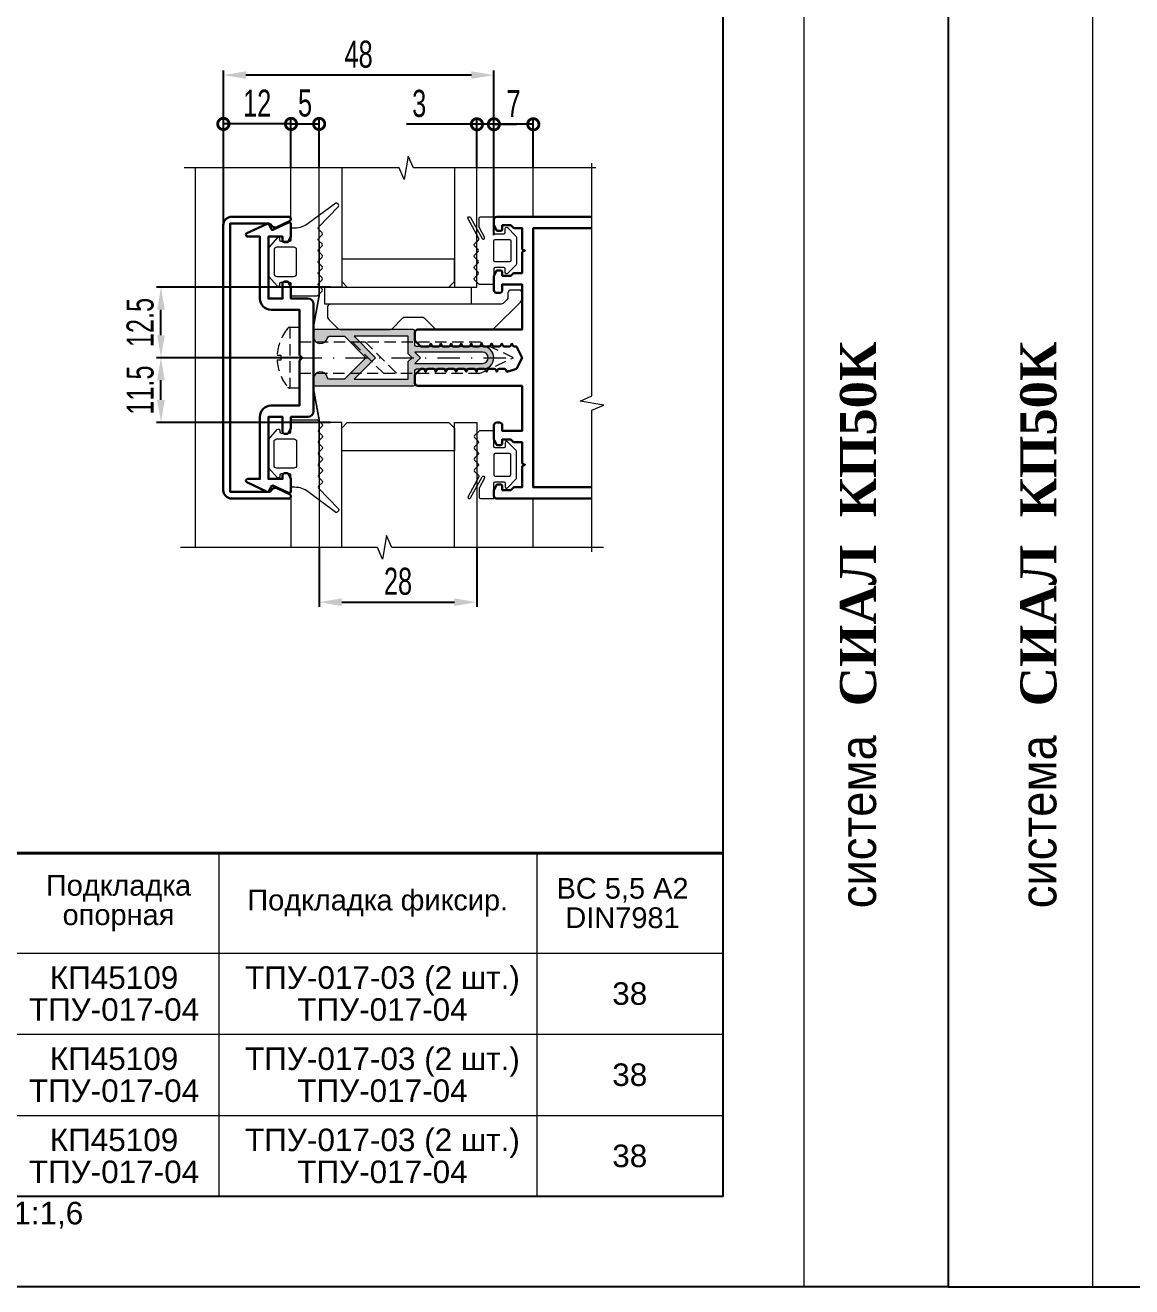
# Model space of a CAD drawing. Extents: x -37 to 8820, y -336 to 478.
# Drawn here: x 947.6 to 1070.4, y 0 to 139.9 of the extents above; entities that cross this region are included whole.
import ezdxf
from ezdxf.enums import TextEntityAlignment as Align

# ---------------------------------------------------------------- set-up
doc = ezdxf.new("R2010")
doc.units = 0
doc.header["$LTSCALE"] = 5
doc.linetypes.add('DASHDOT', pattern=[1, 0.5, -0.25, 0, -0.25])
doc.linetypes.add('HIDDEN', pattern=[0.375, 0.25, -0.125])
doc.layers.get('0').update_dxf_attribs({"linetype": 'CONTINUOUS', "lineweight": 30})
doc.layers.get('DEFPOINTS').update_dxf_attribs({"linetype": 'CONTINUOUS'})
for name, color, linetype, lineweight in [('1', 6, 'DASHDOT', 13), ('2', 3, 'HIDDEN', 13), ('Dimentions', 5, 'CONTINUOUS', 15), ('Glass', 5, 'CONTINUOUS', 20), ('Ал подклад', 7, 'CONTINUOUS', 20), ('Герлен', 7, 'CONTINUOUS', 60), ('Зигзаг', 1, 'CONTINUOUS', 15), ('Конструкции', 252, 'CONTINUOUS', 20), ('Подкладки', 1, 'CONTINUOUS', 20), ('Рамки', 1, 'CONTINUOUS', 15), ('Текстовый', 7, 'CONTINUOUS', 9), ('Уплотнители', 1, 'CONTINUOUS', 20), ('Штриховка', 1, 'CONTINUOUS', 5)]:
    doc.layers.add(name, color=color, linetype=linetype, lineweight=lineweight)
doc.layers.add('Скрытые', color=14, linetype='CONTINUOUS', plot=False)
doc.styles.add('3', font='RUSS.SHX', dxfattribs={"width": 0.7, "height": 3})
doc.styles.add('Каталожный', font='arial.ttf', dxfattribs={"height": 2.5})
doc.styles.add('Фирм', font='arial.ttf', dxfattribs={"height": 3.5})
doc.styles.add('Фирм5', font='timesbd.ttf', dxfattribs={"height": 4})
doc.dimstyles.new('MX1_6', dxfattribs={"dimtxt": 3, "dimasz": 2.5, "dimexe": 0.5, "dimexo": 0, "dimgap": 0.8, "dimtad": 1, "dimlfac": 1.6, "dimdsep": 46, "dimtxsty": '3', "dimcen": 0, "dimclrd": 256, "dimclre": 256, "dimclrt": 256, "dimaunit": 1, "dimadec": 0, "dimazin": 0, "dimtfac": 1, "dimtmove": 0, "dimatfit": 1, "dimfxl": 1, "dimtvp": 1, "dimtolj": 1, "dimtzin": 0, "dimarcsym": 0})

# ---------------------------------------------------------------- blocks, each defined once
blk = doc.blocks.new('_DotSmall')
at = {"color": 0, "linetype": 'ByBlock', "const_width": 0.5}
blk.add_lwpolyline([(-0.0625, 0, 1), (0.0625, 0, 1)], format="xyb", close=True, dxfattribs=at)
blk = doc.blocks.new('*D635')
at = {"layer": 'DEFPOINTS', "color": 0, "linetype": 'Continuous', "transparency": 16777216}
for p in [(969.62, 128.96), (977.12, 124.2), (969.62, 115.14)]:
    blk.add_point(p, dxfattribs=at)
at = {"layer": 'Dimentions', "linetype": 'Continuous', "lineweight": -2, "transparency": 16777216}
for p, q in [((969.62, 115.14), (969.62, 129.46)), ((977.12, 128.96), (969.62, 128.96)), ((977.12, 124.2), (977.12, 129.46))]:
    blk.add_line(p, q, dxfattribs=at)
at = {"layer": 'Dimentions', "linetype": 'Continuous', "lineweight": -2, "transparency": 16777216, "xscale": 2.5, "yscale": 2.5, "zscale": 2.5, "rotation": 180}
blk.add_blockref('_DotSmall', (969.62, 128.96), dxfattribs=at)
at = {"layer": 'Dimentions', "linetype": 'Continuous', "lineweight": -2, "transparency": 16777216, "xscale": 2.5, "yscale": 2.5, "zscale": 2.5}
blk.add_blockref('_DotSmall', (977.12, 128.96), dxfattribs=at)
at = {"layer": 'Dimentions', "linetype": 'Continuous', "transparency": 16777216, "insert": (973.37, 131.26), "char_height": 3, "attachment_point": 5, "style": '3'}
blk.add_mtext('\\A1;12', dxfattribs=at)
blk = doc.blocks.new('*D636')
at = {"layer": 'DEFPOINTS', "color": 0, "linetype": 'Continuous', "transparency": 16777216}
for p in [(999.62, 128.92), (997.74, 124.08), (999.62, 116.61)]:
    blk.add_point(p, dxfattribs=at)
at = {"layer": 'Dimentions', "linetype": 'Continuous', "lineweight": -2, "transparency": 16777216}
for p, q in [((997.74, 128.92), (989.94, 128.92)), ((997.74, 124.08), (997.74, 129.42)), ((999.62, 128.92), (997.74, 128.92)), ((999.62, 116.61), (999.62, 129.42)), ((999.62, 128.92), (1002.12, 128.92))]:
    blk.add_line(p, q, dxfattribs=at)
at = {"layer": 'Dimentions', "linetype": 'Continuous', "lineweight": -2, "transparency": 16777216, "xscale": 2.5, "yscale": 2.5, "zscale": 2.5}
blk.add_blockref('_DotSmall', (997.74, 128.92), dxfattribs=at)
at = {"layer": 'Dimentions', "linetype": 'Continuous', "lineweight": -2, "transparency": 16777216, "xscale": 2.5, "yscale": 2.5, "zscale": 2.5, "rotation": 180}
blk.add_blockref('_DotSmall', (999.62, 128.92), dxfattribs=at)
at = {"layer": 'Dimentions', "linetype": 'Continuous', "transparency": 16777216, "insert": (991.34, 131.22), "char_height": 3, "attachment_point": 5, "style": '3'}
blk.add_mtext('\\A1;3', dxfattribs=at)
blk = doc.blocks.new('*D637')
at = {"layer": 'DEFPOINTS', "color": 0, "linetype": 'Continuous', "transparency": 16777216}
for p in [(969.62, 134.38), (999.62, 128.99), (969.62, 126.73)]:
    blk.add_point(p, dxfattribs=at)
at = {"layer": 'Dimentions', "linetype": 'Continuous', "lineweight": -2, "transparency": 16777216}
for p, q in [((969.62, 126.73), (969.62, 134.88)), ((997.12, 134.38), (972.12, 134.38)), ((999.62, 128.99), (999.62, 134.88))]:
    blk.add_line(p, q, dxfattribs=at)
at = {"layer": 'Dimentions', "linetype": 'Continuous', "transparency": 16777216}
for points in [[(972.12, 134.79), (972.12, 133.96), (969.62, 134.38)], [(997.12, 134.79), (997.12, 133.96), (999.62, 134.38)]]:
    blk.add_solid(points, dxfattribs=at)
at = {"layer": 'Dimentions', "linetype": 'Continuous', "transparency": 16777216, "insert": (984.62, 136.68), "char_height": 3, "attachment_point": 5, "style": '3'}
blk.add_mtext('\\A1;48', dxfattribs=at)
blk = doc.blocks.new('*D638')
at = {"layer": 'DEFPOINTS', "color": 0, "linetype": 'Continuous', "transparency": 16777216}
for p in [(980.24, 81.99), (997.74, 81.99), (997.74, 75.92)]:
    blk.add_point(p, dxfattribs=at)
at = {"layer": 'Dimentions', "linetype": 'Continuous', "lineweight": -2, "transparency": 16777216}
for p, q in [((980.24, 81.99), (980.24, 75.42)), ((997.74, 81.99), (997.74, 75.42)), ((982.74, 75.92), (995.24, 75.92))]:
    blk.add_line(p, q, dxfattribs=at)
at = {"layer": 'Dimentions', "linetype": 'Continuous', "transparency": 16777216}
for points in [[(982.74, 76.34), (982.74, 75.5), (980.24, 75.92)], [(995.24, 76.34), (995.24, 75.5), (997.74, 75.92)]]:
    blk.add_solid(points, dxfattribs=at)
at = {"layer": 'Dimentions', "linetype": 'Continuous', "transparency": 16777216, "insert": (988.99, 78.22), "char_height": 3, "attachment_point": 5, "style": '3'}
blk.add_mtext('\\A1;28', dxfattribs=at)
blk = doc.blocks.new('*D639')
at = {"layer": 'DEFPOINTS', "color": 0, "linetype": 'Continuous', "transparency": 16777216}
for p in [(980.24, 128.96), (977.12, 124.2), (980.24, 124.08)]:
    blk.add_point(p, dxfattribs=at)
at = {"layer": 'Dimentions', "linetype": 'Continuous', "lineweight": -2, "transparency": 16777216}
for p, q in [((977.12, 124.2), (977.12, 129.46)), ((977.12, 128.96), (980.24, 128.96)), ((980.24, 124.08), (980.24, 129.46))]:
    blk.add_line(p, q, dxfattribs=at)
at = {"layer": 'Dimentions', "linetype": 'Continuous', "lineweight": -2, "transparency": 16777216, "xscale": 2.5, "yscale": 2.5, "zscale": 2.5, "rotation": 180}
blk.add_blockref('_DotSmall', (977.12, 128.96), dxfattribs=at)
at = {"layer": 'Dimentions', "linetype": 'Continuous', "lineweight": -2, "transparency": 16777216, "xscale": 2.5, "yscale": 2.5, "zscale": 2.5}
blk.add_blockref('_DotSmall', (980.24, 128.96), dxfattribs=at)
at = {"layer": 'Dimentions', "linetype": 'Continuous', "transparency": 16777216, "insert": (978.68, 131.26), "char_height": 3, "attachment_point": 5, "style": '3'}
blk.add_mtext('\\A1;5', dxfattribs=at)
blk = doc.blocks.new('*D640')
at = {"layer": 'DEFPOINTS', "color": 0, "linetype": 'Continuous', "transparency": 16777216}
for p in [(999.62, 128.92), (999.62, 124.2), (1003.99, 124.2)]:
    blk.add_point(p, dxfattribs=at)
at = {"layer": 'Dimentions', "linetype": 'Continuous', "lineweight": -2, "transparency": 16777216}
for p, q in [((999.62, 124.2), (999.62, 129.42)), ((1003.99, 128.92), (999.62, 128.92)), ((1003.99, 124.2), (1003.99, 129.42))]:
    blk.add_line(p, q, dxfattribs=at)
at = {"layer": 'Dimentions', "linetype": 'Continuous', "lineweight": -2, "transparency": 16777216, "xscale": 2.5, "yscale": 2.5, "zscale": 2.5, "rotation": 180}
blk.add_blockref('_DotSmall', (999.62, 128.92), dxfattribs=at)
at = {"layer": 'Dimentions', "linetype": 'Continuous', "lineweight": -2, "transparency": 16777216, "xscale": 2.5, "yscale": 2.5, "zscale": 2.5}
blk.add_blockref('_DotSmall', (1003.99, 128.92), dxfattribs=at)
at = {"layer": 'Dimentions', "linetype": 'Continuous', "transparency": 16777216, "insert": (1001.8, 131.22), "char_height": 3, "attachment_point": 5, "style": '3'}
blk.add_mtext('\\A1;7', dxfattribs=at)
blk = doc.blocks.new('*D647')
at = {"layer": 'DEFPOINTS', "color": 0, "transparency": 16777216}
for p in [(962.7, 110.85), (981.49, 110.85), (978.05, 103.03)]:
    blk.add_point(p, dxfattribs=at)
at = {"layer": 'Dimentions', "lineweight": -2, "transparency": 16777216}
for p, q in [((981.49, 110.85), (962.2, 110.85)), ((962.7, 105.53), (962.7, 108.35)), ((978.05, 103.03), (962.2, 103.03))]:
    blk.add_line(p, q, dxfattribs=at)
at = {"layer": 'Dimentions', "transparency": 16777216}
for points in [[(962.28, 108.35), (963.12, 108.35), (962.7, 110.85)], [(962.28, 105.53), (963.12, 105.53), (962.7, 103.03)]]:
    blk.add_solid(points, dxfattribs=at)
at = {"layer": 'Dimentions', "transparency": 16777216, "insert": (960.4, 106.94), "char_height": 3, "attachment_point": 5, "rotation": 90, "style": '3'}
blk.add_mtext('\\A1;12.5', dxfattribs=at)
blk = doc.blocks.new('*D648')
at = {"layer": 'DEFPOINTS', "color": 0, "transparency": 16777216}
for p in [(962.7, 103.03), (964.87, 103.03), (981.49, 95.85)]:
    blk.add_point(p, dxfattribs=at)
at = {"layer": 'Dimentions', "lineweight": -2, "transparency": 16777216}
for p, q in [((964.87, 103.03), (962.2, 103.03)), ((962.7, 98.35), (962.7, 100.53)), ((981.49, 95.85), (962.2, 95.85))]:
    blk.add_line(p, q, dxfattribs=at)
at = {"layer": 'Dimentions', "transparency": 16777216}
for points in [[(962.28, 100.53), (963.12, 100.53), (962.7, 103.03)], [(962.28, 98.35), (963.12, 98.35), (962.7, 95.85)]]:
    blk.add_solid(points, dxfattribs=at)
at = {"layer": 'Dimentions', "transparency": 16777216, "insert": (960.4, 99.44), "char_height": 3, "attachment_point": 5, "rotation": 90, "style": '3'}
blk.add_mtext('\\A1;11.5', dxfattribs=at)

msp = doc.modelspace()

# ---------------------------------------------------------------- hatches: boundary and pattern name
at = {"layer": 'Штриховка'}
h = msp.add_hatch(color=256, dxfattribs=at)
h.paths.add_polyline_path([(990.8667, 105.972, 0.41421356), (990.6792, 106.1595), (979.8042, 106.1595, 0.41421356), (979.6167, 105.972), (979.6167, 105.3783, 0.92211283), (981.1689, 105.2523, -0.36752318), (981.354, 105.4095), (983.0542, 105.4095), (983.9292, 104.5345), (984.9898, 104.5345), (984.1148, 105.4095), (990.1167, 105.4095), (990.1167, 104.5345), (990.8667, 104.5345)])
h.paths.add_polyline_path([(990.8667, 101.5345), (990.1167, 101.5345), (990.1167, 100.6595), (984.1148, 100.6595), (984.9898, 101.5345), (983.9292, 101.5345), (983.0542, 100.6595), (981.354, 100.6595, -0.36752318), (981.1689, 100.8168, 0.92211283), (979.6167, 100.6908), (979.6167, 100.097, 0.41421356), (979.8042, 99.9095), (990.6792, 99.9095, 0.41421356), (990.8667, 100.097)])
h.paths.add_polyline_path([(986.4898, 103.0345), (985.4292, 103.0345), (983.9292, 101.5345), (984.9898, 101.5345)])
h.paths.add_polyline_path([(984.9898, 104.5345), (983.9292, 104.5345), (985.4292, 103.0345), (986.4898, 103.0345)])
h.paths.add_polyline_path([(998.3667, 104.2845), (995.3667, 104.2845), (995.1388, 104.2845, -0.02836015), (995.1176, 104.2857, 0.00241783), (995.1167, 104.2845), (991.0229, 104.2845, -0.41421356), (990.8667, 104.4408), (990.8667, 104.5345), (990.1167, 104.5345), (990.1167, 104.2705), (991.3527, 103.0345), (991.4917, 103.0345), (990.8667, 103.6595), (998.3667, 103.6595, -0.41421356), (998.9917, 103.0345), (999.6167, 103.0345, 0.41421356)])
h.paths.add_polyline_path([(999.6167, 103.0345), (998.9917, 103.0345, -0.41421356), (998.3667, 102.4095), (991.9777, 102.4095), (992.6027, 101.7845), (992.907, 101.7845), (995.1167, 101.7845), (995.157, 101.7845, -0.19897581), (995.2897, 101.7296, 0.1550132), (995.3667, 101.7845), (998.3667, 101.7845, 0.41421356)])
h.paths.add_polyline_path([(990.3293, 102.8079), (990.1167, 102.5952), (990.1167, 101.5345), (990.8667, 101.5345), (990.8667, 101.6283, -0.41421356), (991.0229, 101.7845), (991.3527, 101.7845)])
h.paths.add_polyline_path([(990.1167, 104.2705), (990.1167, 103.4739), (990.556, 103.0345), (991.3527, 103.0345)], flags=16)
h.paths.add_polyline_path([(991.4222, 102.965), (991.3527, 103.0345), (990.556, 103.0345), (990.3293, 102.8079), (991.3527, 101.7845), (992.6027, 101.7845), (991.9777, 102.4095), (990.8667, 102.4095)])

# ---------------------------------------------------------------- linework, layer by layer
for points in [[(969.6167, 88.347), (969.6167, 117.722, -0.41421356), (970.5542, 118.6595), (976.8667, 118.6595, -0.80258485), (976.9723, 118.183), (975.5357, 117.513, -0.40155944), (974.9626, 117.7076, 0.27973928), (974.63, 117.9095), (970.3667, 117.9095), (970.3667, 88.1595), (974.63, 88.1595, 0.27973928), (974.9626, 88.3615, -0.40155944), (975.5357, 88.556), (976.9723, 87.8861, -0.80258485), (976.8667, 87.4095), (970.5542, 87.4095, -0.41421356)], [(974.4627, 117.892, -0.41421356), (974.7119, 117.8013), (974.9319, 117.3295, 0.41421356), (975.1811, 117.2388), (976.8499, 118.017, -0.54861879), (977.1167, 117.847), (977.1167, 116.5163, -0.11643382), (977.0969, 116.4324), (976.856, 115.9507, -0.28407904), (976.6883, 115.847), (976.3667, 115.847, -0.41421356), (976.1792, 116.0345), (976.1792, 116.472), (974.6167, 116.472), (974.6167, 109.597), (976.1792, 109.597), (976.1792, 111.2845, -0.41421356), (976.3667, 111.472), (976.6883, 111.472, -0.28407904), (976.856, 111.3684), (977.0969, 110.8866, -0.11643382), (977.1167, 110.8028), (977.1167, 109.597), (978.9917, 109.597, -0.41421356), (979.6167, 108.972), (979.6167, 97.097, -0.41421356), (978.9917, 96.472), (977.1167, 96.472), (977.1167, 95.2663, -0.11643382), (977.0969, 95.1824), (976.856, 94.7007, -0.28407904), (976.6883, 94.597), (976.3667, 94.597, -0.41421356), (976.1792, 94.7845), (976.1792, 96.472), (974.6167, 96.472), (974.6167, 89.597), (976.1792, 89.597), (976.1792, 90.0345, -0.41421356), (976.3667, 90.222), (976.6883, 90.222, -0.28407904), (976.856, 90.1184), (977.0969, 89.6366, -0.11643382), (977.1167, 89.5528), (977.1167, 88.222, -0.54861879), (976.8499, 88.0521), (975.1811, 88.8303, 0.41421356), (974.9319, 88.7396), (974.7119, 88.2678, -0.41421356), (974.4627, 88.1771), (972.2249, 89.2206, -0.29147342), (972.1167, 89.3905), (972.1167, 89.4095, -0.41421356), (972.3042, 89.597), (973.6792, 89.597), (973.6792, 96.472, -0.41421356), (974.9292, 97.722), (978.0542, 97.722), (978.0542, 102.6444, -0.19891237), (978.1091, 102.777), (978.3667, 103.0345), (978.1091, 103.2921, -0.19891237), (978.0542, 103.4247), (978.0542, 108.347), (974.9292, 108.347, -0.41421356), (973.6792, 109.597), (973.6792, 116.472), (972.3042, 116.472, -0.41421356), (972.1167, 116.6595), (972.1167, 116.6785, -0.29147342), (972.2249, 116.8485)]]:
    msp.add_lwpolyline(points, format="xyb", close=True)
msp.add_lwpolyline([(1010.4818, 87.4095), (999.9292, 87.4095, -0.41421356), (999.6167, 87.722), (999.6167, 88.3028, -0.11643382), (999.6365, 88.3866), (999.8773, 88.8684, -0.28407904), (1000.0451, 88.972), (1000.3667, 88.972, -0.41421356), (1000.5542, 88.7845), (1000.5542, 88.347), (1001.4917, 88.347), (1001.7493, 88.6046, -0.19891237), (1001.8818, 88.6595), (1002.7417, 88.6595), (1002.7417, 90.8874, -0.28407904), (1002.8453, 91.0551), (1003.0542, 91.1595), (1002.8453, 91.264, -0.28407904), (1002.7417, 91.4317), (1002.7417, 93.6595), (1001.8818, 93.6595, -0.19891237), (1001.7493, 93.7145), (1001.4917, 93.972), (1000.5542, 93.972), (1000.5542, 93.5345, -0.41421356), (1000.3667, 93.347), (1000.0451, 93.347, -0.28407904), (999.8773, 93.4507), (999.6365, 93.9324, -0.11643382), (999.6167, 94.0163), (999.6167, 95.5345, -0.41421356), (999.9292, 95.847), (1000.2417, 95.847, -0.41421356), (1000.5542, 95.5345), (1000.5542, 94.9095), (1002.7417, 94.9095), (1002.7417, 99.9095), (991.1792, 99.9095, -0.41421356), (990.8667, 100.222), (990.8667, 101.0819, -0.19891237), (990.9216, 101.2145), (991.4368, 101.7296, -0.19891237), (991.5693, 101.7845), (991.782, 101.7845, -0.28407904), (991.9497, 101.6809), (992.0542, 101.472), (992.1586, 101.6809, -0.28407904), (992.3263, 101.7845), (992.907, 101.7845, -0.28407904), (993.0747, 101.6809), (993.1792, 101.472), (993.2836, 101.6809, -0.28407904), (993.4513, 101.7845), (994.032, 101.7845, -0.28407904), (994.1997, 101.6809), (994.3042, 101.472), (994.4086, 101.6809, -0.28407904), (994.5763, 101.7845), (995.157, 101.7845, -0.28407904), (995.3247, 101.6809), (995.4292, 101.472), (995.5336, 101.6809, -0.28407904), (995.7013, 101.7845), (996.282, 101.7845, -0.28407904), (996.4497, 101.6809), (996.5542, 101.472), (996.6586, 101.6809, -0.28407904), (996.8263, 101.7845), (997.407, 101.7845, -0.28407904), (997.5747, 101.6809), (997.6792, 101.472), (997.7836, 101.6809, -0.28407904), (997.9513, 101.7845), (998.532, 101.7845, -0.28407904), (998.6997, 101.6809), (998.8042, 101.472), (998.9086, 101.6809, -0.28407904), (999.0763, 101.7845), (999.657, 101.7845, -0.28407904), (999.8247, 101.6809), (999.9292, 101.472), (1000.0336, 101.6809, -0.28407904), (1000.2013, 101.7845), (1000.782, 101.7845, -0.28407904), (1000.9497, 101.6809), (1001.0542, 101.472), (1002.1167, 101.7845), (1002.7417, 103.0345), (1002.1167, 104.2845), (1001.8888, 104.2845, -0.28407904), (1001.7211, 104.3882), (1001.6167, 104.597), (1001.5122, 104.3882, -0.28407904), (1001.3445, 104.2845), (1000.7638, 104.2845, -0.28407904), (1000.5961, 104.3882), (1000.4917, 104.597), (1000.3872, 104.3882, -0.28407904), (1000.2195, 104.2845), (999.6388, 104.2845, -0.28407904), (999.4711, 104.3882), (999.3667, 104.597), (999.2622, 104.3882, -0.28407904), (999.0945, 104.2845), (998.5138, 104.2845, -0.28407904), (998.3461, 104.3882), (998.2417, 104.597), (998.1372, 104.3882, -0.28407904), (997.9695, 104.2845), (997.3888, 104.2845, -0.28407904), (997.2211, 104.3882), (997.1167, 104.597), (997.0122, 104.3882, -0.28407904), (996.8445, 104.2845), (996.2638, 104.2845, -0.28407904), (996.0961, 104.3882), (995.9917, 104.597), (995.8872, 104.3882, -0.28407904), (995.7195, 104.2845), (995.1388, 104.2845, -0.28407904), (994.9711, 104.3882), (994.8667, 104.597), (994.7622, 104.3882, -0.28407904), (994.5945, 104.2845), (994.0138, 104.2845, -0.28407904), (993.8461, 104.3882), (993.7417, 104.597), (993.6372, 104.3882, -0.28407904), (993.4695, 104.2845), (992.8888, 104.2845, -0.28407904), (992.7211, 104.3882), (992.6167, 104.597), (992.5122, 104.3882, -0.28407904), (992.3445, 104.2845), (991.5693, 104.2845, -0.19891237), (991.4368, 104.3395), (990.9216, 104.8546, -0.19891237), (990.8667, 104.9872), (990.8667, 105.847, -0.41421356), (991.1792, 106.1595), (1002.7417, 106.1595), (1002.7417, 111.1595), (1000.5542, 111.1595), (1000.5542, 110.5345, -0.41421356), (1000.2417, 110.222), (999.9292, 110.222, -0.41421356), (999.6167, 110.5345), (999.6167, 112.0528, -0.11643382), (999.6365, 112.1366), (999.8773, 112.6184, -0.28407904), (1000.0451, 112.722), (1000.3667, 112.722, -0.41421356), (1000.5542, 112.5345), (1000.5542, 112.097), (1001.4917, 112.097), (1001.7493, 112.3546, -0.19891237), (1001.8818, 112.4095), (1002.7417, 112.4095), (1002.7417, 114.6374, -0.28407904), (1002.8453, 114.8051), (1003.0542, 114.9095), (1002.8453, 115.014, -0.28407904), (1002.7417, 115.1817), (1002.7417, 117.4095), (1001.8818, 117.4095, -0.19891237), (1001.7493, 117.4645), (1001.4917, 117.722), (1000.5542, 117.722), (1000.5542, 117.2845, -0.41421356), (1000.3667, 117.097), (1000.0451, 117.097, -0.28407904), (999.8773, 117.2007), (999.6365, 117.6824, -0.11643382), (999.6167, 117.7663), (999.6167, 118.347, -0.41421356), (999.9292, 118.6595), (1010.4818, 118.6595)], format="xyb")
msp.add_lwpolyline([(1010.4818, 88.6595), (1003.9917, 88.6595), (1003.9917, 117.4095), (1010.4818, 117.4095)])
at = {"layer": '1'}
msp.add_line((978.0542, 103.0345), (1001.8042, 103.0345), dxfattribs=at)
at = {"layer": '2'}
msp.add_line((976.9981, 106.4095), (976.9981, 99.6595), dxfattribs=at)
msp.add_lwpolyline([(975.5913, 103.2802, -0.16184886), (976.7571, 106.2959, -0.22388754), (976.9981, 106.4095), (978.0542, 106.4095), (978.0542, 99.6595), (976.9981, 99.6595, -0.22388754), (976.7571, 99.7732, -0.16184886), (975.5913, 102.7889), (976.029, 102.7889), (976.029, 103.2802)], format="xyb", close=True, dxfattribs=at)
for points in [[(978.0542, 101.3158), (998.1183, 101.3158), (1001.8042, 103.0345), (998.1183, 104.7533), (978.0542, 104.7533)], [(983.9326, 104.7533), (987.3701, 101.3158), (988.8024, 101.3158), (985.3649, 104.7533)]]:
    msp.add_lwpolyline(points, close=True, dxfattribs=at)
at = {"layer": 'Dimentions', "linetype": 'Continuous'}
for p, q in [((1034, 297), (1034, 0)), ((1066, 297), (1066, 0))]:
    msp.add_line(p, q, dxfattribs=at)
at = {"layer": 'Glass'}
for points in [[(982.7417, 124.0822), (982.7417, 110.847), (980.2417, 110.847), (980.2417, 124.0822)], [(995.2417, 124.0822), (995.2417, 110.847), (997.7417, 110.847), (997.7417, 124.0822)], [(982.7417, 81.9869), (982.7417, 95.847), (980.2417, 95.847), (980.2417, 81.9869)], [(995.2417, 81.9869), (995.2417, 95.847), (997.7417, 95.847), (997.7417, 81.9869)]]:
    msp.add_lwpolyline(points, dxfattribs=at)
for points in [[(983.3667, 110.847), (994.6167, 110.847), (995.2417, 111.472), (995.2417, 113.972), (982.7417, 113.972), (982.7417, 111.472)], [(983.3667, 95.847), (994.6167, 95.847), (995.2417, 95.222), (995.2417, 92.722), (982.7417, 92.722), (982.7417, 95.222)]]:
    msp.add_lwpolyline(points, close=True, dxfattribs=at)
at = {"layer": 'Ал подклад'}
msp.add_lwpolyline([(982.5586, 106.1595), (988.1078, 106.1595, 0.19891237), (988.3288, 106.2511), (989.5251, 107.4474, -0.19891237), (989.7461, 107.539), (991.6758, 107.539, -0.19891237), (991.8968, 107.4474), (993.0931, 106.2511, 0.19891237), (993.3141, 106.1595), (999.2506, 106.1595, 0.19891237), (999.6925, 106.3426), (1002.5586, 109.2087, 0.19891237), (1002.7417, 109.6507), (1002.7417, 110.222, 0.41421356), (1002.4292, 110.5345), (1001.4917, 110.5345, 0.41421356), (1001.1792, 110.222), (1001.1792, 109.7265, -0.19891237), (1001.0876, 109.5055), (1000.6457, 109.0636, -0.19891237), (1000.4247, 108.972), (981.4917, 108.972, 0.41421356), (981.1792, 108.6595), (981.1792, 107.539, 0.19891237), (981.2707, 107.318), (982.3376, 106.2511, 0.19891237)], format="xyb", close=True, dxfattribs=at)
at = {"layer": 'Герлен', "lineweight": 40}
msp.add_line((860, 48.0868), (1025, 48.0868), dxfattribs=at)
at = {"layer": 'Герлен', "ltscale": 2, "const_width": 0.1875}
msp.add_lwpolyline([(980.2417, 115.972), (980.2417, 109.9095), (979.6167, 106.4937), (979.6167, 99.5516), (980.2417, 96.1595), (980.2417, 90.097)], dxfattribs=at)
at = {"layer": 'Зигзаг'}
for points in [[(1010.924, 124.0822), (990.7045, 124.0822), (990.1237, 125.4001), (989.6881, 122.7874), (989.1056, 124.0822), (965.2879, 124.0822)], [(1010.4818, 81.4957), (1010.4818, 97.2077), (1011.7997, 97.7886), (1009.187, 98.2242), (1010.4818, 98.8067), (1010.4818, 124.6083)], [(1011.7662, 81.9869), (988.2985, 81.9869), (987.7177, 83.3048), (987.282, 80.6921), (986.6995, 81.9869), (964.8572, 81.9869)]]:
    msp.add_lwpolyline(points, dxfattribs=at)
at = {"layer": 'Конструкции'}
for p, q in [((966.4917, 124.0822), (966.4917, 81.9869)), ((977.1167, 118.6595), (977.1167, 124.0822)), ((1003.9917, 118.6595), (1003.9917, 124.0822)), ((977.1167, 87.4095), (977.1167, 81.9869)), ((1003.9917, 81.9869), (1003.9917, 87.4095))]:
    msp.add_line(p, q, dxfattribs=at)
at = {"layer": 'Подкладки'}
msp.add_lwpolyline([(980.8667, 108.972), (980.8667, 110.847), (997.1167, 110.847), (997.1167, 108.972)], close=True, dxfattribs=at)
at = {"layer": 'Рамки'}
for p, q in [((969.104, 48.0868), (969.104, 10)), ((1004.375, 48.0868), (1004.375, 10)), ((860, 37), (1025, 37)), ((860, 28), (1025, 28)), ((860, 19), (1025, 19)), ((860, 10), (1025, 10))]:
    msp.add_line(p, q, dxfattribs=at)
at = {"layer": 'Скрытые', "linetype": 'Continuous'}
for points in [[(840, 297), (1050, 297), (1050, 0), (840, 0)], [(1260, 297), (1050, 297), (1050, 0), (1260, 0)], [(860, 10), (860, 287), (1025, 287), (1025, 10)]]:
    msp.add_lwpolyline(points, close=True, dxfattribs=at)
at = {"layer": 'Уплотнители'}
for points in [[(975.8667, 111.2533, -0.41421356), (976.0229, 111.4095), (976.9604, 111.4095, -0.41421356), (977.1167, 111.2533), (977.1167, 109.9095), (980.0046, 109.9095, 0.19891237), (980.093, 109.9461), (980.5709, 110.424, 0.41421356), (980.5709, 110.645), (980.1669, 111.049, -0.41421356), (980.1669, 111.27), (980.5709, 111.674, 0.41421356), (980.5709, 111.895), (980.1669, 112.299, -0.41421356), (980.1669, 112.52), (980.5709, 112.924, 0.41421356), (980.5709, 113.145), (980.1669, 113.549, -0.41421356), (980.1669, 113.77), (980.5709, 114.174, 0.41421356), (980.5709, 114.395), (980.1669, 114.799, -0.41421356), (980.1669, 115.02), (980.5709, 115.424, 0.41421356), (980.5709, 115.645), (980.1669, 116.049, -0.41421356), (980.1669, 116.27), (980.5709, 116.674, 0.41421356), (980.5709, 116.895), (980.1669, 117.299, -0.41421356), (980.1669, 117.52), (982.3812, 119.799, 0.41421356), (982.3812, 120.02), (982.2499, 120.1513, 0.29253821), (982.0854, 120.1875), (979.0322, 117.9067, -0.16178775), (977.536, 117.4095), (977.1167, 117.4095), (977.1167, 116.0658, -0.41421356), (976.9604, 115.9095), (976.0229, 115.9095, -0.41421356), (975.8667, 116.0658), (975.8667, 116.222, 0.66858666), (975.5998, 116.3324), (974.6623, 115.2678, 0.19861919), (974.6167, 115.1574), (974.6167, 112.1617, 0.19861919), (974.6623, 112.0513), (975.5998, 110.9867, 0.66858666), (975.8667, 111.097)], [(998.5775, 116.3903), (998.0106, 117.4353, -0.12491271), (997.9917, 117.5099), (997.9917, 118.5033, -0.41421356), (998.1479, 118.6595), (999.6167, 118.6595), (999.6167, 116.9408, 0.41421356), (999.7729, 116.7845), (1000.7104, 116.7845, 0.41421356), (1000.8667, 116.9408), (1000.8667, 117.347, -0.66858666), (1001.1335, 117.4574), (1002.071, 116.5178, -0.19861919), (1002.1167, 116.4074), (1002.1167, 113.4117, -0.19861919), (1002.071, 113.3013), (1001.1335, 112.3617, -0.66858666), (1000.8667, 112.472), (1000.8667, 112.8783, 0.41421356), (1000.7104, 113.0345), (999.7729, 113.0345, 0.41421356), (999.6167, 112.8783), (999.6167, 111.1595), (998.0564, 111.1595, -0.19891237), (997.9459, 111.2053), (997.4772, 111.674, -0.41421356), (997.4772, 111.895), (997.8812, 112.299, 0.41421356), (997.8812, 112.52), (997.4772, 112.924, -0.41421356), (997.4772, 113.145), (997.8812, 113.549, 0.41421356), (997.8812, 113.77), (997.4772, 114.174, -0.41421356), (997.4772, 114.395), (997.8812, 114.799, 0.41421356), (997.8812, 115.02), (997.4772, 115.424, -0.41421356), (997.4772, 115.645), (997.9092, 116.0771, 0.33207606), (997.9361, 116.2621), (996.7606, 118.4288, -1), (997.0353, 118.5778), (998.3029, 116.2413, 1)], [(1001.4917, 116.0033), (1001.4917, 113.8158, -0.41421356), (1001.3354, 113.6595), (999.7729, 113.6595, -0.41421356), (999.6167, 113.8158), (999.6167, 116.0033, -0.41421356), (999.7729, 116.1595), (1001.3354, 116.1595, -0.41421356)], [(975.2417, 114.972), (975.2417, 112.347, 0.41421356), (975.5542, 112.0345), (977.4292, 112.0345, 0.41421356), (977.7417, 112.347), (977.7417, 114.972, 0.41421356), (977.4292, 115.2845), (975.5542, 115.2845, 0.41421356)], [(990.8667, 100.097), (990.8667, 101.6283, -0.41421356), (991.0229, 101.7845), (995.1167, 101.7845, 0.5), (995.3667, 101.7845), (998.3667, 101.7845, 1), (998.3667, 104.2845), (995.3667, 104.2845, 0.5), (995.1167, 104.2845), (991.0229, 104.2845, -0.41421356), (990.8667, 104.4408), (990.8667, 105.972, 0.41421356), (990.6792, 106.1595), (979.8042, 106.1595, 0.41421356), (979.6167, 105.972), (979.6167, 105.3783, 0.92211283), (981.1689, 105.2523, -0.36752318), (981.354, 105.4095), (983.0542, 105.4095), (985.4292, 103.0345), (983.0542, 100.6595), (981.354, 100.6595, -0.36752318), (981.1689, 100.8168, 0.92211283), (979.6167, 100.6908), (979.6167, 100.097, 0.41421356), (979.8042, 99.9095), (990.6792, 99.9095, 0.41421356)], [(991.4917, 103.0345), (990.8667, 102.4095), (998.3667, 102.4095, 1), (998.3667, 103.6595), (990.8667, 103.6595), (991.4917, 103.0345)], [(975.8667, 94.8158, 0.41421356), (976.0229, 94.6595), (976.9604, 94.6595, 0.41421356), (977.1167, 94.8158), (977.1167, 96.1595), (980.0046, 96.1595, -0.19891237), (980.093, 96.1229), (980.5709, 95.645, -0.41421356), (980.5709, 95.424), (980.1669, 95.02, 0.41421356), (980.1669, 94.799), (980.5709, 94.395, -0.41421356), (980.5709, 94.174), (980.1669, 93.77, 0.41421356), (980.1669, 93.549), (980.5709, 93.145, -0.41421356), (980.5709, 92.924), (980.1669, 92.52, 0.41421356), (980.1669, 92.299), (980.5709, 91.895, -0.41421356), (980.5709, 91.674), (980.1669, 91.27, 0.41421356), (980.1669, 91.049), (980.5709, 90.645, -0.41421356), (980.5709, 90.424), (980.1669, 90.02, 0.41421356), (980.1669, 89.799), (980.5709, 89.395, -0.41421356), (980.5709, 89.174), (980.1669, 88.77, 0.41421356), (980.1669, 88.549), (982.3812, 86.27, -0.41421356), (982.3812, 86.049), (982.2499, 85.9177, -0.29253821), (982.0854, 85.8816), (979.0322, 88.1624, 0.16178775), (977.536, 88.6595), (977.1167, 88.6595), (977.1167, 90.0033, 0.41421356), (976.9604, 90.1595), (976.0229, 90.1595, 0.41421356), (975.8667, 90.0033), (975.8667, 89.847, -0.66858666), (975.5998, 89.7367), (974.6623, 90.8013, -0.19861919), (974.6167, 90.9117), (974.6167, 93.9074, -0.19861919), (974.6623, 94.0178), (975.5998, 95.0824, -0.66858666), (975.8667, 94.972)], [(975.2417, 91.097), (975.2417, 93.722, -0.41421356), (975.5542, 94.0345), (977.4292, 94.0345, -0.41421356), (977.7417, 93.722), (977.7417, 91.097, -0.41421356), (977.4292, 90.7845), (975.5542, 90.7845, -0.41421356)], [(998.5775, 89.6788), (998.0106, 88.6337, 0.12491271), (997.9917, 88.5592), (997.9917, 87.5658, 0.41421356), (998.1479, 87.4095), (999.6167, 87.4095), (999.6167, 89.1283, -0.41421356), (999.7729, 89.2845), (1000.7104, 89.2845, -0.41421356), (1000.8667, 89.1283), (1000.8667, 88.722, 0.66858666), (1001.1335, 88.6117), (1002.071, 89.5513, 0.19861919), (1002.1167, 89.6617), (1002.1167, 92.6574, 0.19861919), (1002.071, 92.7678), (1001.1335, 93.7074, 0.66858666), (1000.8667, 93.597), (1000.8667, 93.1908, -0.41421356), (1000.7104, 93.0345), (999.7729, 93.0345, -0.41421356), (999.6167, 93.1908), (999.6167, 94.9095), (998.0564, 94.9095, 0.19891237), (997.9459, 94.8638), (997.4772, 94.395, 0.41421356), (997.4772, 94.174), (997.8812, 93.77, -0.41421356), (997.8812, 93.549), (997.4772, 93.145, 0.41421356), (997.4772, 92.924), (997.8812, 92.52, -0.41421356), (997.8812, 92.299), (997.4772, 91.895, 0.41421356), (997.4772, 91.674), (997.8812, 91.27, -0.41421356), (997.8812, 91.049), (997.4772, 90.645, 0.41421356), (997.4772, 90.424), (997.9092, 89.992, -0.33207606), (997.9361, 89.807), (996.7606, 87.6403, 1), (997.0353, 87.4913), (998.3029, 89.8278, -1)], [(1001.4917, 90.0658), (1001.4917, 92.2533, 0.41421356), (1001.3354, 92.4095), (999.7729, 92.4095, 0.41421356), (999.6167, 92.2533), (999.6167, 90.0658, 0.41421356), (999.7729, 89.9095), (1001.3354, 89.9095, 0.41421356)]]:
    msp.add_lwpolyline(points, format="xyb", close=True, dxfattribs=at)
msp.add_lwpolyline([(990.1167, 102.5952), (990.556, 103.0345), (990.1167, 103.4739), (990.1167, 105.4095), (984.1148, 105.4095), (986.4898, 103.0345), (984.1148, 100.6595), (990.1167, 100.6595)], close=True, dxfattribs=at)

# ---------------------------------------------------------------- texts
at = {"layer": 'Скрытые', "linetype": 'Continuous', "insert": (942.5, 7.9386), "char_height": 3.5, "width": 165, "attachment_point": 5, "style": 'Каталожный'}
msp.add_mtext('\\pxqc;{\\H0.71429x;масштаб 1:1,6}', dxfattribs=at)
at = {"layer": 'Текстовый', "style": 'Фирм5'}
for p in [(1042, 64.3724), (1062, 64.3724)]:
    msp.add_text('СИАЛ  КП50К', height=4, rotation=90, dxfattribs=at).set_placement(p)
at = {"layer": 'Текстовый', "style": 'Фирм', "width": 0.9}
for p in [(1042, 51.5762), (1062, 51.5762)]:
    msp.add_text(' система ', height=4, rotation=90, dxfattribs=at).set_placement(p, align=Align.CENTER)
at = {"layer": 'Текстовый', "linetype": 'Continuous', "attachment_point": 5, "line_spacing_factor": 0.85, "style": 'Каталожный'}
for s, insert, char_height, width in [('Подкладка опорная', (957.9906, 42.5434), 2.3, 27.25), ('ВС 5,5 А2\\PDIN7981', (1013.8866, 42.5434), 2.3, 27.25), ('Подкладка фиксир.', (986.7395, 42.5434), 2.3, 35.271027), ('КП45109\\PТПУ-017-04', (957.4952, 32.5), 2.5, 23.217592), ('ТПУ-017-03 (2 шт.)\\PТПУ-017-04', (987.2626, 32.5), 2.5, 34.224897), ('38', (1014.6875, 32.5), 2.5, 20.625), ('ТПУ-017-03 (2 шт.)\\PТПУ-017-04', (987.2626, 23.5), 2.5, 34.224897), ('КП45109\\PТПУ-017-04', (957.4952, 23.5), 2.5, 23.217592), ('38', (1014.6875, 23.5), 2.5, 20.625), ('КП45109\\PТПУ-017-04', (957.4952, 14.5), 2.5, 23.217592), ('ТПУ-017-03 (2 шт.)\\PТПУ-017-04', (987.2626, 14.5), 2.5, 34.224897), ('38', (1014.6875, 14.5), 2.5, 20.625)]:
    msp.add_mtext(s, dxfattribs=dict(at, insert=insert, char_height=char_height, width=width))

# ---------------------------------------------------------------- dimensions: what is measured, and where the dimension line sits
at = {"layer": 'Dimentions', "linetype": 'Continuous'}
for base, p1, p2, picture, middle in [((969.6167, 134.3776), (999.6167, 128.9874), (969.6167, 126.7321), '*D637', (984.6167, 136.6776)), ((997.7417, 75.9194), (980.2417, 81.9869), (997.7417, 81.9869), '*D638', (988.9917, 78.2194))]:
    dim = msp.add_linear_dim(base=base, p1=p1, p2=p2, dimstyle='MX1_6', dxfattribs=at)
    dim.commit()
    dim.dimension.update_dxf_attribs({"geometry": picture, "text_midpoint": middle})
for base, p1, p2, picture, middle in [((969.6167, 128.9617), (977.1167, 124.198), (969.6167, 115.1397), '*D635', (973.3667, 131.2617)), ((980.2417, 128.9617), (977.1167, 124.198), (980.2417, 124.0822), '*D639', (978.6792, 131.2617)), ((999.6167, 128.9239), (1003.9917, 124.198), (999.6167, 124.198), '*D640', (1001.8042, 131.2239))]:
    dim = msp.add_linear_dim(base=base, p1=p1, p2=p2, dimstyle='MX1_6', override={"dimdec": 0, "dimblk1": 'DotSmall', "dimblk2": 'DotSmall', "dimsah": 1}, dxfattribs=at)
    dim.commit()
    dim.dimension.update_dxf_attribs({"geometry": picture, "text_midpoint": middle})
dim = msp.add_linear_dim(base=(999.6167, 128.9239), p1=(997.7417, 124.0822), p2=(999.6167, 116.6099), dimstyle='MX1_6', override={"dimdec": 0, "dimblk1": 'DotSmall', "dimblk2": 'DotSmall', "dimsah": 1}, dxfattribs=at)
dim.commit()
dim.dimension.update_dxf_attribs({"geometry": '*D636', "text_midpoint": (991.3417, 128.9239), "dimtype": 160})
at = {"layer": 'Dimentions'}
for base, p1, p2, picture, middle in [((962.6992, 110.847), (978.0542, 103.0345), (981.4917, 110.847), '*D647', (960.3992, 106.9408)), ((962.6992, 103.0345), (981.4917, 95.847), (964.875, 103.0345), '*D648', (960.3992, 99.4408))]:
    dim = msp.add_linear_dim(base=base, p1=p1, p2=p2, angle=90, dimstyle='MX1_6', dxfattribs=at)
    dim.commit()
    dim.dimension.update_dxf_attribs({"geometry": picture, "text_midpoint": middle})

doc.saveas('drawing.dxf')
